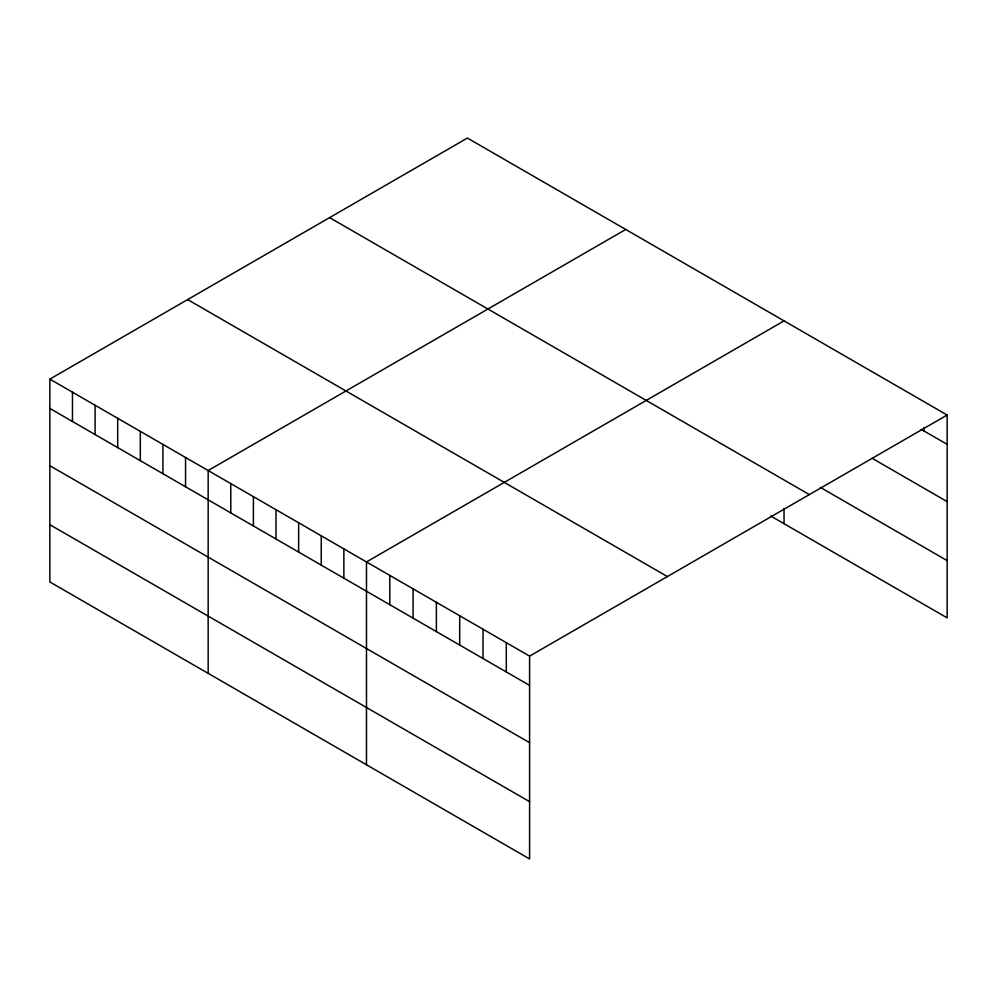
<?xml version="1.0" encoding="UTF-8"?>
<svg xmlns="http://www.w3.org/2000/svg" width="997" height="997" viewBox="0 0 997 997"><rect width="100%" height="100%" fill="white"/><g stroke="black" fill="none" stroke-linecap="round" stroke-linejoin="round"><path stroke-width="1.5" d="M49.85 379.134L529.594 656.113L529.594 858.94L49.85 581.961L49.85 379.134L467.406 138.06L947.15 415.039L947.15 617.866L770.731 516.01M625.717 229.472L208.161 470.534L208.161 673.361M784.041 320.872L366.485 561.947L366.485 764.761M529.594 656.113L947.15 415.039M921.253 429.383L947.15 444.338M872.063 458.246L947.15 501.603M820.282 487.359L947.15 560.601M329.608 217.62L809.352 494.599M187.648 299.586L667.392 576.565M49.85 408.434L529.594 685.413M49.85 465.699L529.594 742.678M49.85 524.696L529.594 801.675M923.845 427.8L923.845 430.878M784.041 508.62L784.041 523.687M506.289 642.666L506.289 671.953M482.997 629.207L482.997 658.506M459.692 615.76L459.692 645.047M436.387 602.3L436.387 631.6M413.082 588.853L413.082 618.14M389.79 575.394L389.79 604.693M343.865 548.886L343.865 578.173M321.246 535.825L321.246 565.125M298.639 522.764L298.639 552.064M276.019 509.716L276.019 539.003M253.4 496.656L253.4 525.942M230.781 483.595L230.781 512.894M185.554 457.486L185.554 486.773M162.935 444.425L162.935 473.712M140.315 431.365L140.315 460.664M117.696 418.304L117.696 447.603M95.089 405.256L95.089 434.542M72.469 392.195L72.469 421.482"/></g></svg>
